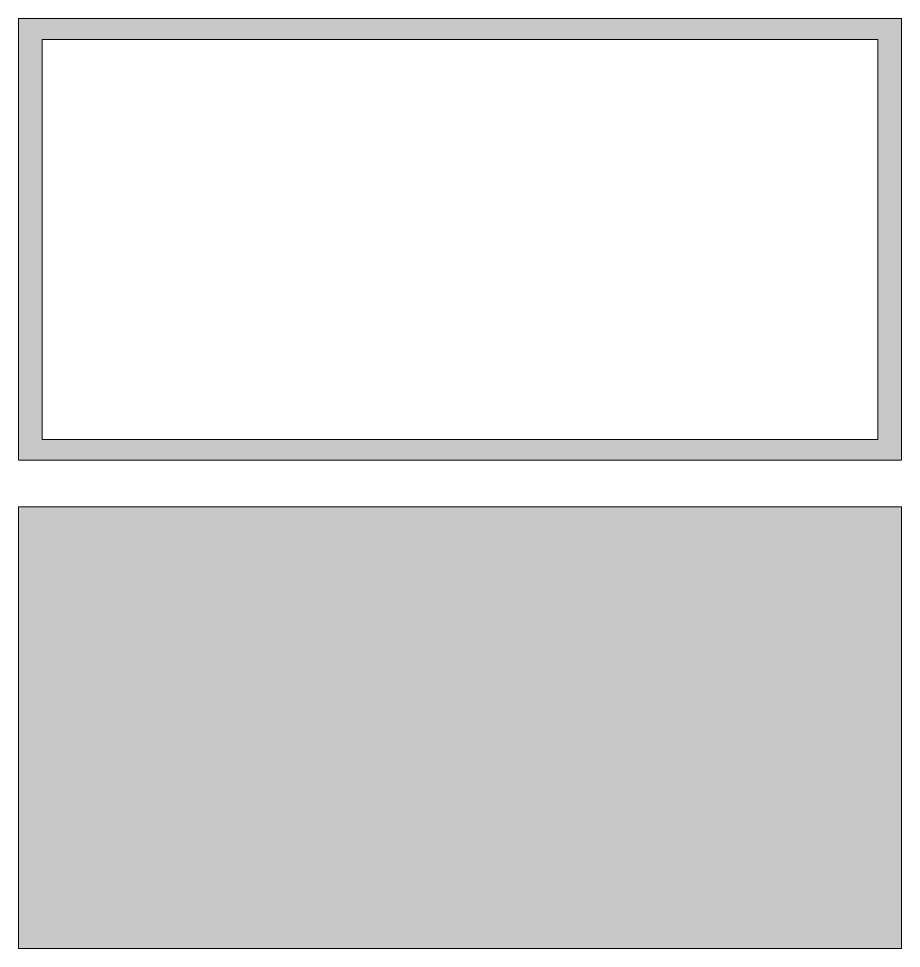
# Model space of a CAD drawing. Extents: x 20 to 2250, y -2734 to 1454.
# Drawn here: x 20 to 984, y -2734 to -1719 of the extents above; entities that cross this region are included whole.
import ezdxf

# ---------------------------------------------------------------- set-up
doc = ezdxf.new("R2010")
doc.units = 0
doc.header["$MEASUREMENT"] = 0
doc.layers.add('Layer 1', color=7, linetype='Continuous')

# ---------------------------------------------------------------- blocks, each defined once
blk = doc.blocks.new('block 20')
at = {"layer": 'Layer 1', "true_color": 0xcb5876}
h = blk.add_hatch(color=243, dxfattribs=at)
h.dxf.hatch_style = 2
h.paths.add_polyline_path([(983.7, -1719.4), (20, -1719.4), (20, -2201.3), (983.7, -2201.3)])
h.paths.add_polyline_path([(958, -1742.1), (958, -2178.6), (45.7, -2178.6), (45.7, -1742.1)])
at = {"layer": 'Layer 1', "true_color": 0xed8aa6}
h = blk.add_hatch(color=241, dxfattribs=at)
h.dxf.hatch_style = 2
h.paths.add_polyline_path([(20, -2251.9), (20, -2733.8), (983.7, -2733.8), (983.7, -2251.9)])
at = {"layer": 'Layer 1', "lineweight": 0}
for points in [[(983.7, -1719.4), (20, -1719.4), (20, -2201.3), (983.7, -2201.3), (983.7, -1719.4), (983.7, -1719.4)], [(958, -1742.1), (958, -2178.6), (45.7, -2178.6), (45.7, -1742.1), (958, -1742.1)], [(20, -2251.9), (20, -2733.8), (983.7, -2733.8), (983.7, -2251.9), (20, -2251.9)]]:
    blk.add_lwpolyline(points, dxfattribs=at)

msp = doc.modelspace()

# ---------------------------------------------------------------- block references
at = {"layer": 'Layer 1'}
msp.add_blockref('block 20', (0, 0), dxfattribs=at)

doc.saveas('drawing.dxf')
